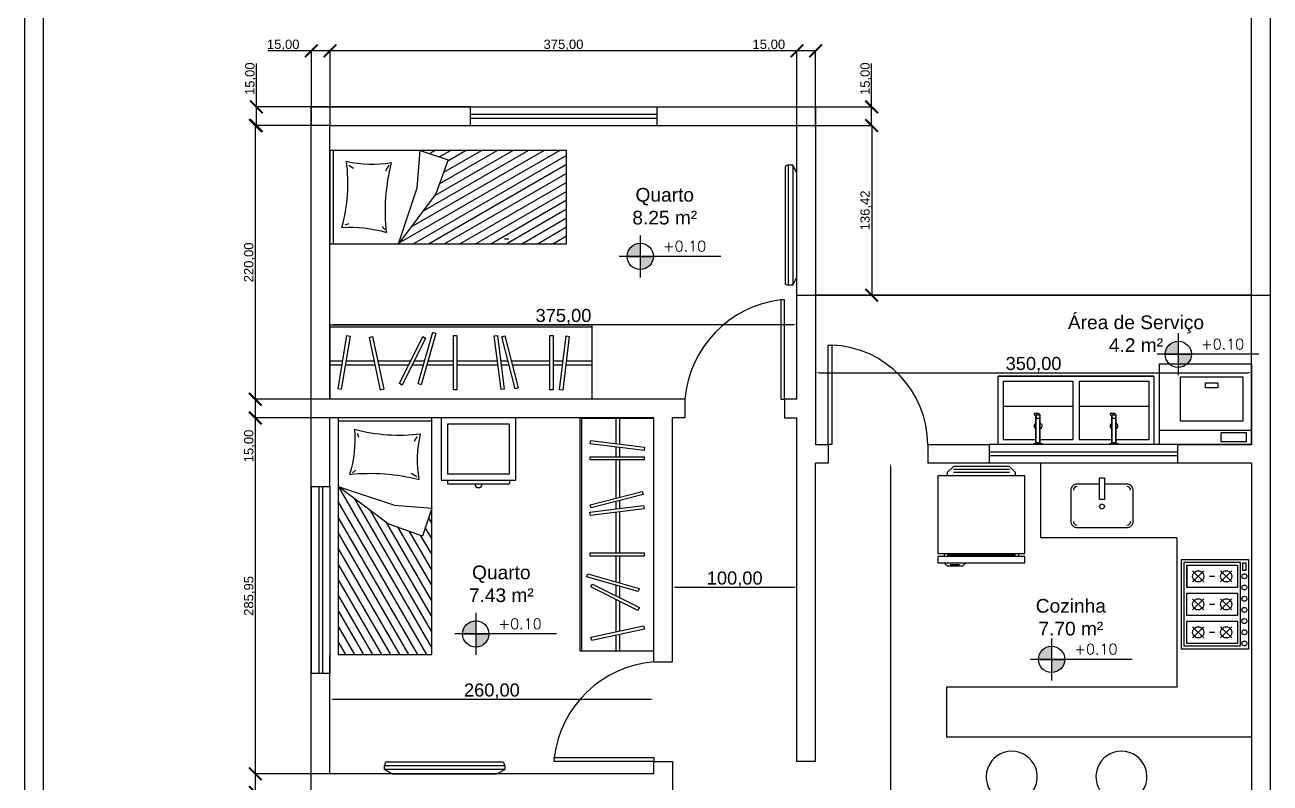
# Model space of a CAD drawing. Header units: metres. Extents: x 5374 to 25187, y 1840 to 7438.
# Drawn here: x 21878 to 22878, y 6300 to 6909 of the extents above; entities that cross this region are included whole.
import ezdxf
from ezdxf.enums import TextEntityAlignment as Align

# ---------------------------------------------------------------- set-up
doc = ezdxf.new("R2010")
doc.units = ezdxf.units.M
for name, color, linetype in [('01', 1, 'Continuous'), ('02', 2, 'Continuous'), ('03', 3, 'Continuous'), ('04', 4, 'Continuous'), ('05', 5, 'Continuous'), ('06', 6, 'Continuous'), ('ARQ-SÍMBOLOS', 2, 'Continuous'), ('ARQ-TEXTO2', 2, 'Continuous'), ('Block2', 2, 'Continuous')]:
    doc.layers.add(name, color=color, linetype=linetype)
doc.styles.add('ROMANS', font='romans.shx')
doc.styles.get("Standard").update_dxf_attribs({"font": 'arial.ttf'})
doc.dimstyles.new('Cotas Externas', dxfattribs={"dimtxt": 7.5, "dimasz": 10.2, "dimexe": 0.125, "dimexo": 0.0625, "dimgap": 0.0625, "dimtad": 1, "dimzin": 1, "dimtxsty": 'Standard', "dimblk": 'ARCHTICK', "dimcen": 0.2, "dimadec": 0, "dimazin": 0, "dimtfac": 1, "dimtmove": 0, "dimatfit": 3, "dimfxl": 1, "dimarcsym": 0})
doc.dimstyles.new('Cotas Internas', dxfattribs={"dimtxt": 10.5, "dimasz": 2.5, "dimexe": 1.25, "dimexo": 0.625, "dimgap": 0.0625, "dimtad": 1, "dimzin": 1, "dimtxsty": 'Standard', "dimcen": 2.5, "dimse1": 1, "dimse2": 1, "dimadec": 0, "dimazin": 0, "dimtfac": 1, "dimtmove": 0, "dimatfit": 3, "dimfxl": 1, "dimarcsym": 0})

# ---------------------------------------------------------------- blocks, each defined once
blk = doc.blocks.new('Geladeira001')
for p, q in [((-27.5, -8), (-22.5, -3)), ((-27.5, -8), (-27.5, -10.5)), ((22.5, -3), (-22.5, -3)), ((22.5, -5.5), (-22.5, -5.5)), ((22.5, -8), (-22.5, -8)), ((27.5, -8), (22.5, -3)), ((27.5, -10.5), (27.5, -8)), ((-30, -73), (-30, -75.5)), ((-27.5, -74.2), (27.5, -74.2)), ((30, -75.5), (30, -73)), ((-30, -80.5), (-27.5, -83)), ((-27.5, -83), (-15, -83)), ((-25, -81.9), (-17.5, -81.9)), ((-15, -83), (-12.5, -80.5)), ((-12.5, -80.5), (-12.5, -80.5))]:
    blk.add_line(p, q)
for points in [[(-35, -73), (35, -73), (35, -10.5), (-35, -10.5)], [(-35, -80.5), (35, -80.5), (35, -75.5), (-35, -75.5)]]:
    blk.add_lwpolyline(points, close=True)
blk = doc.blocks.new('6Bocas003')
for p, q in [((5.5, -37.5), (5.5, 37.5)), ((5.5, 37.5), (55.5, 37.5)), ((55.5, 37.5), (55.5, -37.5)), ((13, 30), (23, 20)), ((13, 20), (23, 30)), ((28, 25), (33, 25)), ((38, 30), (48, 20)), ((38, 20), (48, 30)), ((13, 5), (23, -5)), ((13, -5), (23, 5)), ((28, 0), (33, 0)), ((38, 5), (48, -5)), ((38, -5), (48, 5)), ((13, -20), (23, -30)), ((13, -30), (23, -20)), ((38, -20), (48, -30)), ((38, -30), (48, -20)), ((28, -25), (33, -25)), ((55.5, -37.5), (5.5, -37.5))]:
    blk.add_line(p, q)
for points in [[(3, -40), (3, 40), (63, 40), (63, -40), (3, -40)], [(8, 15), (8, 35), (53, 35), (53, 15)], [(8, 15), (8, 35), (53, 35), (53, 15), (8, 15)], [(8, 35), (8, 15), (8, 15), (8, 35), (8, 35)], [(57.9, 30.1), (57.9, 37.1), (60.4, 37.1), (60.4, 30.1), (57.9, 30.1)], [(18, 30), (19.3, 29.8), (20.5, 29.3), (21.5, 28.5), (22.3, 27.5), (22.8, 26.3), (23, 25), (22.8, 23.7), (22.3, 22.5), (21.5, 21.5), (20.5, 20.7), (19.3, 20.2), (18, 20), (16.7, 20.2), (15.5, 20.7), (14.5, 21.5), (13.7, 22.5), (13.2, 23.7), (13, 25), (13.2, 26.3), (13.7, 27.5), (14.5, 28.5), (15.5, 29.3), (16.7, 29.8), (18, 30)], [(43, 30), (44.3, 29.8), (45.5, 29.3), (46.5, 28.5), (47.3, 27.5), (47.8, 26.3), (48, 25), (47.8, 23.7), (47.3, 22.5), (46.5, 21.5), (45.5, 20.7), (44.3, 20.2), (43, 20), (41.7, 20.2), (40.5, 20.7), (39.5, 21.5), (38.7, 22.5), (38.2, 23.7), (38, 25), (38.2, 26.3), (38.7, 27.5), (39.5, 28.5), (40.5, 29.3), (41.7, 29.8), (43, 30)], [(59.2, 27.2), (59.8, 27.1), (60.3, 26.9), (60.7, 26.6), (61.1, 26.1), (61.3, 25.6), (61.4, 25), (61.3, 24.4), (61.1, 23.9), (60.7, 23.4), (60.3, 23.1), (59.8, 22.9), (59.2, 22.8), (58.6, 22.9), (58.1, 23.1), (57.6, 23.4), (57.3, 23.9), (57.1, 24.4), (57, 25), (57.1, 25.6), (57.3, 26.1), (57.6, 26.6), (58.1, 26.9), (58.6, 27.1), (59.2, 27.2)], [(59.2, 17.2), (59.8, 17.1), (60.3, 16.9), (60.7, 16.6), (61.1, 16.1), (61.3, 15.6), (61.4, 15), (61.3, 14.4), (61.1, 13.9), (60.7, 13.4), (60.3, 13.1), (59.8, 12.9), (59.2, 12.8), (58.6, 12.9), (58.1, 13.1), (57.6, 13.4), (57.3, 13.9), (57.1, 14.4), (57, 15), (57.1, 15.6), (57.3, 16.1), (57.6, 16.6), (58.1, 16.9), (58.6, 17.1), (59.2, 17.2)], [(8, -10), (8, 10)], [(8, -10), (8, 10), (53, 10), (53, -10), (8, -10)], [(18, 5), (19.3, 4.8), (20.5, 4.3), (21.5, 3.5), (22.3, 2.5), (22.8, 1.3), (23, 0), (22.8, -1.3), (22.3, -2.5), (21.5, -3.5), (20.5, -4.3), (19.3, -4.8), (18, -5), (16.7, -4.8), (15.5, -4.3), (14.5, -3.5), (13.7, -2.5), (13.2, -1.3), (13, 0), (13.2, 1.3), (13.7, 2.5), (14.5, 3.5), (15.5, 4.3), (16.7, 4.8), (18, 5)], [(43, 5), (44.3, 4.8), (45.5, 4.3), (46.5, 3.5), (47.3, 2.5), (47.8, 1.3), (48, 0), (47.8, -1.3), (47.3, -2.5), (46.5, -3.5), (45.5, -4.3), (44.3, -4.8), (43, -5), (41.7, -4.8), (40.5, -4.3), (39.5, -3.5), (38.7, -2.5), (38.2, -1.3), (38, 0), (38.2, 1.3), (38.7, 2.5), (39.5, 3.5), (40.5, 4.3), (41.7, 4.8), (43, 5)], [(53, 10), (53, -10)], [(59.2, 7.2), (59.8, 7.1), (60.3, 6.9), (60.7, 6.6), (61.1, 6.1), (61.3, 5.6), (61.4, 5), (61.3, 4.4), (61.1, 3.9), (60.7, 3.4), (60.3, 3.1), (59.8, 2.9), (59.2, 2.8), (58.6, 2.9), (58.1, 3.1), (57.6, 3.4), (57.3, 3.9), (57.1, 4.4), (57, 5), (57.1, 5.6), (57.3, 6.1), (57.6, 6.6), (58.1, 6.9), (58.6, 7.1), (59.2, 7.2)], [(59.2, -2.8), (59.8, -2.9), (60.3, -3.1), (60.7, -3.4), (61.1, -3.9), (61.3, -4.4), (61.4, -5), (61.3, -5.6), (61.1, -6.1), (60.7, -6.6), (60.3, -6.9), (59.8, -7.1), (59.2, -7.2), (58.6, -7.1), (58.1, -6.9), (57.6, -6.6), (57.3, -6.1), (57.1, -5.6), (57, -5), (57.1, -4.4), (57.3, -3.9), (57.6, -3.4), (58.1, -3.1), (58.6, -2.9), (59.2, -2.8)], [(53, -15), (53, -35), (8, -35)], [(8, -35), (8, -15), (53, -15), (53, -35), (8, -35)], [(8, -35), (8, -15)], [(18, -20), (19.3, -20.2), (20.5, -20.7), (21.5, -21.5), (22.3, -22.5), (22.8, -23.7), (23, -25), (22.8, -26.3), (22.3, -27.5), (21.5, -28.5), (20.5, -29.3), (19.3, -29.8), (18, -30), (16.7, -29.8), (15.5, -29.3), (14.5, -28.5), (13.7, -27.5), (13.2, -26.3), (13, -25), (13.2, -23.7), (13.7, -22.5), (14.5, -21.5), (15.5, -20.7), (16.7, -20.2), (18, -20)], [(43, -20), (44.3, -20.2), (45.5, -20.7), (46.5, -21.5), (47.3, -22.5), (47.8, -23.7), (48, -25), (47.8, -26.3), (47.3, -27.5), (46.5, -28.5), (45.5, -29.3), (44.3, -29.8), (43, -30), (41.7, -29.8), (40.5, -29.3), (39.5, -28.5), (38.7, -27.5), (38.2, -26.3), (38, -25), (38.2, -23.7), (38.7, -22.5), (39.5, -21.5), (40.5, -20.7), (41.7, -20.2), (43, -20)], [(59.2, -12.8), (59.8, -12.9), (60.3, -13.1), (60.7, -13.4), (61.1, -13.9), (61.3, -14.4), (61.4, -15), (61.3, -15.6), (61.1, -16.1), (60.7, -16.6), (60.3, -16.9), (59.8, -17.1), (59.2, -17.2), (58.6, -17.1), (58.1, -16.9), (57.6, -16.6), (57.3, -16.1), (57.1, -15.6), (57, -15), (57.1, -14.4), (57.3, -13.9), (57.6, -13.4), (58.1, -13.1), (58.6, -12.9), (59.2, -12.8)], [(59.2, -22.8), (59.8, -22.9), (60.3, -23.1), (60.7, -23.4), (61.1, -23.9), (61.3, -24.4), (61.4, -25), (61.3, -25.6), (61.1, -26.1), (60.7, -26.6), (60.3, -26.9), (59.8, -27.1), (59.2, -27.2), (58.6, -27.1), (58.1, -26.9), (57.6, -26.6), (57.3, -26.1), (57.1, -25.6), (57, -25), (57.1, -24.4), (57.3, -23.9), (57.6, -23.4), (58.1, -23.1), (58.6, -22.9), (59.2, -22.8)], [(59.2, -32.8), (59.8, -32.9), (60.3, -33.1), (60.7, -33.4), (61.1, -33.9), (61.3, -34.4), (61.4, -35), (61.3, -35.6), (61.1, -36.1), (60.7, -36.6), (60.3, -36.9), (59.8, -37.1), (59.2, -37.2), (58.6, -37.1), (58.1, -36.9), (57.6, -36.6), (57.3, -36.1), (57.1, -35.6), (57, -35), (57.1, -34.4), (57.3, -33.9), (57.6, -33.4), (58.1, -33.1), (58.6, -32.9), (59.2, -32.8)]]:
    blk.add_lwpolyline(points)
blk = doc.blocks.new('Pia005')
blk.add_lwpolyline([(2, 8), (20, 8, 0.414214), (25, 13), (25, 38, 0.414214), (20, 43), (-20, 43, 0.414214), (-25, 38), (-25, 13, 0.414214), (-20, 8), (-2, 8)], format="xyb")
blk.add_lwpolyline([(-2, 20.4), (2, 20.4), (2, 3), (-2, 3)], close=True)
blk.add_circle((0, 26.1), 1.98)
for centre, start, end in [((-20, 38), 90, 180), ((20, 38), 0, 90), ((-20, 13), 180, 270), ((20, 13), 270, 360)]:
    blk.add_arc(centre, 3, start, end)
blk = doc.blocks.new('Solt002')
for p, q in [((-37.5, -5.5), (37.5, -5.5)), ((-25.6, -18.1), (-23.3, -22)), ((22.4, -15.1), (21.2, -18.4)), ((-25.6, -50.3), (-20.9, -47.7)), ((26.1, -47.1), (23.6, -44.9)), ((-37.5, -187.5), (37.1, -58.3)), ((37.5, -58), (-7.5, -73)), ((-2.5, -88), (37.5, -58)), ((-37.5, -175), (24.3, -67.9)), ((-7.5, -73), (-37.5, -75.5)), ((-37.5, -75.5), (-30, -98)), ((-37.5, -162.5), (11.6, -77.4)), ((-33.5, -193), (37.5, -70.1)), ((-37.5, -87.5), (-35, -83.1)), ((-37.5, -150), (-1.1, -87)), ((-30, -98), (-2.5, -88)), ((-26.3, -193), (37.5, -82.6)), ((-37.5, -137.5), (-10.6, -91)), ((-37.5, -100), (-32.3, -91)), ((-37.5, -125), (-19.8, -94.3)), ((-37.5, -112.5), (-28.9, -97.6)), ((-19, -193), (37.5, -95.1)), ((-11.8, -193), (37.5, -107.6)), ((-4.6, -193), (37.5, -120.1)), ((2.6, -193), (37.5, -132.6)), ((9.8, -193), (37.5, -145.1)), ((17, -193), (37.5, -157.6)), ((24.3, -193), (37.5, -170.1)), ((31.5, -193), (37.5, -182.6))]:
    blk.add_line(p, q)
blk.add_lwpolyline([(-37.5, -3), (37.5, -3), (37.5, -193), (-37.5, -193)], close=True)
for centre, radius, start, end in [((-11.4, 121.9), 139, 262.8713, 284.9673), ((-114.1, -36.9), 88, 349.8034, 13.737), ((122.8, -19.7), 98.6, 175.7601, 196.9065), ((12.1, -208), 160.5, 84.1554, 104.3055)]:
    blk.add_arc(centre, radius, start, end)
blk = doc.blocks.new('Criado006')
for p, q in [((-30, 53), (-30, 3)), ((30, 53), (-30, 53)), ((-25, 53), (-25, 56)), ((25, 56), (-25, 56)), ((25, 53), (25, 56)), ((30, 3), (30, 53)), ((25, 48), (-25, 48)), ((-25, 48), (-25, 8)), ((25, 8), (25, 48)), ((-30, 3), (30, 3)), ((-25, 8), (25, 8))]:
    blk.add_line(p, q)
blk.add_arc((0, 56), 3, 0, 180)
blk = doc.blocks.new('Armario015')
for p, q in [((125, 59.5), (-119.6, 59.5)), ((-119.6, 0), (-119.6, 59.5)), ((125, 0), (125, 59.5)), ((-108.3, 32), (-119.6, 32)), ((-77.3, 32), (-105.3, 32)), ((-77.3, 32), (-105.3, 32)), ((-46.3, 32), (-74.2, 32)), ((-32.3, 32), (-42.9, 32)), ((-4.1, 32), (-29.2, 32)), ((37.3, 32), (-1.1, 32)), ((47.6, 32), (40.3, 32)), ((85.8, 32), (50.7, 32)), ((97.6, 32), (88.7, 32)), ((125, 32), (100.6, 32)), ((-107.7, 29), (-119.6, 29)), ((-107.7, 29), (-119.6, 29)), ((-78, 29), (-104.7, 29)), ((-78, 29), (-104.7, 29)), ((-44.6, 29), (-75, 29)), ((-31.3, 29), (-41.1, 29)), ((-4.1, 29), (-28.2, 29)), ((36.9, 29), (-1.1, 29)), ((46.7, 29), (39.8, 29)), ((85.8, 29), (49.8, 29)), ((98, 29), (88.7, 29)), ((125, 29), (101, 29)), ((125, 1.5), (-119.6, 1.5)), ((125, 0), (-119.6, 0))]:
    blk.add_line(p, q)
for points in [[(-103.8, 8.2), (-100.9, 8.7), (-109, 51.6), (-111.9, 51.1)], [(-82.8, 9.8), (-80, 9), (-69.4, 51.4), (-72.3, 52.1)], [(-4.1, 8.3), (-1.1, 8.3), (-1.1, 52), (-4.1, 52)], [(33.8, 8.6), (36.8, 8.2), (43.1, 51.3), (40.2, 51.7)], [(40.9, 9.3), (43.7, 8.5), (56.2, 50.3), (53.4, 51.1)], [(85.8, 8.3), (88.7, 8.3), (88.7, 52), (85.8, 52)], [(100.9, 8.6), (103.8, 9), (97.7, 52.2), (94.8, 51.8)], [(-32.9, 9), (-30.3, 10.5), (-52.3, 48.1), (-54.8, 46.7)], [(-23.5, 5.6), (-20.7, 6.5), (-34.5, 47.9), (-37.3, 46.9)]]:
    blk.add_lwpolyline(points, close=True)
blk = doc.blocks.new('Tanque004c')
for p, q in [((4, 32.2), (4, 58.5)), ((51, 58.5), (4, 58.5)), ((31, 2.5), (31, 58.5)), ((51, 2.5), (51, 58.5)), ((0, 34.2), (0.5, 34.2)), ((0, 34.2), (0, 26.8)), ((0.5, 34.2), (0.5, 26.8)), ((1.3, 32.2), (23.7, 32.2)), ((1.5, 32), (21, 32)), ((1.5, 32), (1.5, 29)), ((21, 31.8), (21, 29.2)), ((21.2, 32), (23.8, 32.2)), ((23.9, 29), (23.9, 32)), ((25, 31.2), (23.9, 31.7)), ((0, 26.8), (0.5, 26.8)), ((1.3, 28.8), (23.7, 28.8)), ((1.5, 29), (21, 29)), ((4, 2.5), (4, 28.8)), ((23.8, 28.8), (21.2, 29)), ((24, 27.4), (23.5, 28.8)), ((25.1, 29.7), (23.9, 29.3)), ((25, 27.4), (24, 27.4)), ((24.9, 29.7), (25, 27.4)), ((51, 2.5), (4, 2.5)), ((4, -28.8), (4, -2.5)), ((51, -2.5), (4, -2.5)), ((31, -58.5), (31, -2.5)), ((51, -58.5), (51, -2.5)), ((0, -26.8), (0.5, -26.8)), ((0, -26.8), (0, -34.2)), ((0, -30), (0, -33.6)), ((0.5, -26.8), (0.5, -34.2)), ((1.3, -28.8), (23.7, -28.8)), ((1.5, -29), (1.5, -32)), ((1.5, -29), (21, -29)), ((21, -29.2), (21, -31.8)), ((21.2, -29), (23.8, -28.8)), ((23.9, -32), (23.9, -29)), ((25, -29.8), (23.9, -29.3)), ((0, -34.2), (0.5, -34.2)), ((1.3, -32.2), (23.7, -32.2)), ((1.5, -32), (21, -32)), ((4, -58.5), (4, -32.2)), ((23.8, -32.2), (21.2, -32)), ((24, -33.6), (23.5, -32.2)), ((25.1, -31.3), (23.9, -31.7)), ((25, -33.6), (24, -33.6)), ((24.9, -31.3), (25, -33.6)), ((51, -58.5), (4, -58.5))]:
    blk.add_line(p, q)
blk.add_lwpolyline([(55, 62.5), (55, -62.5), (55, 62.5), (0, 62.5), (0, -62.5), (55, -62.5)])
for points in [[(25.1, 29.7, 0.236739), (25.1, 29.8, 0.08552), (25.2, 30, 0.043127), (25.3, 30.2, 0.031837), (25.3, 30.5, 0.031837), (25.3, 30.8, 0.043127), (25.2, 31, 0.08552), (25.1, 31.2, 0.236739), (25.1, 31.2, 0.159785), (25, 31.2, 0.08552)], [(25, 29.8, 0.077146), (25.1, 29.7, 0.236739)], [(25.1, -31.3, 0.236739), (25.1, -31.2, 0.08552), (25.2, -31, 0.043127), (25.3, -30.8, 0.031837), (25.3, -30.5, 0.031837), (25.3, -30.2, 0.043127), (25.2, -30, 0.08552), (25.1, -29.8, 0.236739), (25.1, -29.8, 0.159785), (25, -29.8, 0.08552)], [(25, -31.2, 0.077146), (25.1, -31.3, 0.236739)]]:
    blk.add_lwpolyline(points, format="xyb")
for centre, radius, start, end in [((4.4, 34.6), 3.95, 185.7962, 222.1288), ((15, 30.5), 3, 35.2164, 144.7836), ((21.2, 31.8), 0.2, 94.4781, 180), ((23.7, 32), 0.2, 0, 90), ((4.4, 26.4), 3.95, 137.8774, 174.1976), ((15, 30.5), 3, 215.2164, 324.7836), ((21.2, 29.2), 0.2, 180, 265.5219), ((23.7, 29), 0.2, 270, 360), ((4.4, -26.4), 3.95, 185.7962, 222.1288), ((15, -30.5), 3, 35.2164, 144.7836), ((21.2, -29.2), 0.2, 94.4781, 180), ((23.7, -29), 0.2, 0, 90), ((4.4, -34.6), 3.95, 137.8774, 174.1976), ((15, -30.5), 3, 215.2164, 324.7836), ((21.2, -31.8), 0.2, 180, 265.5219), ((23.7, -32), 0.2, 270, 360)]:
    blk.add_arc(centre, radius, start, end)
blk = doc.blocks.new('MaqSec002')
blk.add_line((-36.9, 14.3), (36.9, 14.3))
for points in [[(-36.9, 3), (36.9, 3), (36.9, 67.8), (-36.9, 67.8)], [(20, 57.6), (-30, 57.6), (-30, 21.8), (20, 21.8)], [(0, 52.7), (-10, 52.7), (-10, 48.7), (0, 48.7)], [(-12.5, 12.6), (-32.5, 12.6), (-32.5, 5.1), (-12.5, 5.1)]]:
    blk.add_lwpolyline(points, close=True)
blk = doc.blocks.new('f')
for p, q in [((22308.3, 6651.5), (22308.3, 6464.3)), ((22308.3, 6651.5), (22367.8, 6651.5)), ((22309.8, 6651.5), (22309.8, 6464.3)), ((22337.3, 6651.5), (22337.3, 6630.9)), ((22340.3, 6651.5), (22340.3, 6630.5)), ((22316.8, 6630.8), (22317.3, 6633.3)), ((22360, 6625.5), (22316.8, 6630.8)), ((22317.3, 6633.3), (22360.4, 6628)), ((22316.6, 6617.8), (22316.6, 6620.3)), ((22316.6, 6620.3), (22360.2, 6620.3)), ((22337.3, 6628.3), (22337.3, 6620.3)), ((22340.3, 6628), (22340.3, 6620.3)), ((22360.4, 6628), (22360, 6625.5)), ((22360.2, 6620.3), (22360.2, 6617.8)), ((22360.2, 6617.8), (22316.6, 6617.8)), ((22337.3, 6617.8), (22337.3, 6586.9)), ((22340.3, 6617.8), (22340.3, 6587.7)), ((22316.8, 6581.6), (22358.5, 6592.4)), ((22358.5, 6592.4), (22359.4, 6589.9)), ((22316.4, 6575.7), (22359.6, 6581.1)), ((22317.6, 6579.2), (22316.8, 6581.6)), ((22359.4, 6589.9), (22317.6, 6579.2)), ((22337.3, 6584.2), (22337.3, 6578.3)), ((22340.3, 6585), (22340.3, 6578.7)), ((22359.6, 6581.1), (22360, 6578.6)), ((22316.9, 6573.1), (22316.4, 6575.7)), ((22360, 6578.6), (22316.9, 6573.1)), ((22337.3, 6575.7), (22337.3, 6543.1)), ((22340.3, 6576.1), (22340.3, 6543.1)), ((22316.6, 6540.5), (22316.6, 6543.1)), ((22316.6, 6543.1), (22360.2, 6543.1)), ((22360.2, 6540.5), (22316.6, 6540.5)), ((22337.3, 6540.5), (22337.3, 6519.8)), ((22340.3, 6540.5), (22340.3, 6518.9)), ((22360.2, 6543.1), (22360.2, 6540.5)), ((22313.8, 6523.8), (22314.8, 6526.2)), ((22355.2, 6512), (22313.8, 6523.8)), ((22314.8, 6526.2), (22356.2, 6514.4)), ((22317.2, 6515.8), (22318.7, 6518)), ((22354.9, 6496.9), (22317.2, 6515.8)), ((22318.7, 6518), (22356.4, 6499.1)), ((22337.3, 6517.1), (22337.3, 6508.7)), ((22340.3, 6516.2), (22340.3, 6507.2)), ((22356.2, 6514.4), (22355.2, 6512)), ((22337.3, 6505.7), (22337.3, 6479.5)), ((22340.3, 6504.2), (22340.3, 6480.2)), ((22356.4, 6499.1), (22354.9, 6496.9)), ((22317.3, 6475.3), (22359.6, 6484.4)), ((22360.4, 6481.9), (22318, 6472.8)), ((22359.6, 6484.4), (22360.4, 6481.9)), ((22318, 6472.8), (22317.3, 6475.3)), ((22337.3, 6476.9), (22337.3, 6464.3)), ((22337.3, 6476.9), (22337.3, 6464.3)), ((22340.3, 6477.6), (22340.3, 6464.3)), ((22340.3, 6477.6), (22340.3, 6464.3)), ((22308.3, 6464.3), (22367.8, 6464.3))]:
    blk.add_line(p, q)
blk = doc.blocks.new('Cadeira059')
at = {"layer": 'Block2'}
for p, q in [((-13.2, 15.7), (-19.3, 23.1)), ((-16.6, 24.5), (-16.8, 24.5)), ((16.6, 24.5), (-16.8, 24.5)), ((-10.7, 17.5), (-16.6, 24.5)), ((10.7, 17.5), (16.6, 24.5)), ((13.2, 15.7), (19.3, 23.1)), ((16.6, 24.5), (16.8, 24.5)), ((-13.2, 15.7), (-10.7, 17.5)), ((10.7, 17.5), (13.2, 15.7))]:
    blk.add_line(p, q, dxfattribs=at)
blk.add_lwpolyline([(16.8, 25.5), (-0.5, 25.5), (-16.8, 25.5)], dxfattribs=at)
for centre, radius, start, end in [((-18.8, 25), 2, 14.4775, 253.7995), ((-18.8, 25), 2, 253.7995, 14.4775), ((0, 0), 20.5, 58.4946, 121.5054), ((18.8, 25), 2, 286.2005, 165.5225), ((18.8, 25), 2, 165.5225, 286.2005), ((0, 0), 20.5, 129.9204, 50.0796)]:
    blk.add_arc(centre, radius, start, end, dxfattribs=at)
blk = doc.blocks.new('_ArchTick')
at = {"color": 0, "linetype": 'ByBlock', "const_width": 0.15}
blk.add_lwpolyline([(-0.5, -0.5), (0.5, 0.5)], dxfattribs=at)
blk = doc.blocks.new('*D86')
at = {"layer": '04', "color": 0, "lineweight": -2, "transparency": 16777216}
for p, q in [((22497.8, 6888.2), (22462.9, 6888.2)), ((22497.8, 6828.3), (22497.8, 6888.3)), ((22512.8, 6888.2), (22497.8, 6888.2)), ((22512.8, 6828.3), (22512.8, 6888.3))]:
    blk.add_line(p, q, dxfattribs=at)
at = {"layer": 'Defpoints', "color": 0, "transparency": 16777216}
for p in [(22497.8, 6888.2), (22497.8, 6828.2), (22512.8, 6828.2)]:
    blk.add_point(p, dxfattribs=at)
at = {"layer": '04', "color": 0, "lineweight": -2, "transparency": 16777216, "xscale": 10.2, "yscale": 10.2, "zscale": 10.2, "rotation": 180}
blk.add_blockref('_ArchTick', (22497.8, 6888.2), dxfattribs=at)
at = {"layer": '04', "color": 0, "lineweight": -2, "transparency": 16777216, "xscale": 10.2, "yscale": 10.2, "zscale": 10.2}
blk.add_blockref('_ArchTick', (22512.8, 6888.2), dxfattribs=at)
at = {"layer": '04', "color": 0, "transparency": 16777216, "insert": (22475.2, 6892.8), "char_height": 7.5, "attachment_point": 5}
blk.add_mtext('15,00', dxfattribs=at)
blk = doc.blocks.new('*D87')
at = {"layer": '04', "color": 0, "lineweight": -2, "transparency": 16777216}
for p, q in [((22122.8, 6828.3), (22122.8, 6888.3)), ((22497.8, 6888.2), (22122.8, 6888.2)), ((22497.8, 6828.3), (22497.8, 6888.3))]:
    blk.add_line(p, q, dxfattribs=at)
at = {"layer": 'Defpoints', "color": 0, "transparency": 16777216}
for p in [(22122.8, 6888.2), (22122.8, 6828.2), (22497.8, 6828.2)]:
    blk.add_point(p, dxfattribs=at)
at = {"layer": '04', "color": 0, "lineweight": -2, "transparency": 16777216, "xscale": 10.2, "yscale": 10.2, "zscale": 10.2, "rotation": 180}
blk.add_blockref('_ArchTick', (22122.8, 6888.2), dxfattribs=at)
at = {"layer": '04', "color": 0, "lineweight": -2, "transparency": 16777216, "xscale": 10.2, "yscale": 10.2, "zscale": 10.2}
blk.add_blockref('_ArchTick', (22497.8, 6888.2), dxfattribs=at)
at = {"layer": '04', "color": 0, "transparency": 16777216, "insert": (22310.3, 6892.8), "char_height": 7.5, "attachment_point": 5}
blk.add_mtext('375,00', dxfattribs=at)
blk = doc.blocks.new('*D88')
at = {"layer": '04', "color": 0, "lineweight": -2, "transparency": 16777216}
for p, q in [((22107.8, 6888.2), (22072.9, 6888.2)), ((22107.8, 6828.3), (22107.8, 6888.3)), ((22122.8, 6888.2), (22107.8, 6888.2)), ((22122.8, 6828.3), (22122.8, 6888.3))]:
    blk.add_line(p, q, dxfattribs=at)
at = {"layer": 'Defpoints', "color": 0, "transparency": 16777216}
for p in [(22107.8, 6888.2), (22107.8, 6828.2), (22122.8, 6828.2)]:
    blk.add_point(p, dxfattribs=at)
at = {"layer": '04', "color": 0, "lineweight": -2, "transparency": 16777216, "xscale": 10.2, "yscale": 10.2, "zscale": 10.2, "rotation": 180}
blk.add_blockref('_ArchTick', (22107.8, 6888.2), dxfattribs=at)
at = {"layer": '04', "color": 0, "lineweight": -2, "transparency": 16777216, "xscale": 10.2, "yscale": 10.2, "zscale": 10.2}
blk.add_blockref('_ArchTick', (22122.8, 6888.2), dxfattribs=at)
at = {"layer": '04', "color": 0, "transparency": 16777216, "insert": (22085.2, 6892.8), "char_height": 7.5, "attachment_point": 5}
blk.add_mtext('15,00', dxfattribs=at)
blk = doc.blocks.new('*D89')
at = {"layer": '04', "color": 0, "lineweight": -2, "transparency": 16777216}
for p, q in [((22557.7, 6843.2), (22557.7, 6878.1)), ((22497.8, 6843.2), (22557.9, 6843.2)), ((22557.7, 6828.2), (22557.7, 6843.2)), ((22497.8, 6828.2), (22557.9, 6828.2))]:
    blk.add_line(p, q, dxfattribs=at)
at = {"layer": 'Defpoints', "color": 0, "transparency": 16777216}
for p in [(22497.8, 6843.2), (22557.7, 6843.2), (22497.8, 6828.2)]:
    blk.add_point(p, dxfattribs=at)
at = {"layer": '04', "color": 0, "lineweight": -2, "transparency": 16777216, "xscale": 10.2, "yscale": 10.2, "zscale": 10.2}
for p, rotation in [((22557.7, 6843.2), 90), ((22557.7, 6828.2), 270)]:
    blk.add_blockref('_ArchTick', p, dxfattribs=dict(at, rotation=rotation))
at = {"layer": '04', "color": 0, "transparency": 16777216, "insert": (22553.2, 6865.8), "char_height": 7.5, "attachment_point": 5, "rotation": 90}
blk.add_mtext('15,00', dxfattribs=at)
blk = doc.blocks.new('*D90')
at = {"layer": '04', "color": 0, "lineweight": -2, "transparency": 16777216}
for p, q in [((22497.8, 6828.2), (22557.9, 6828.2)), ((22557.8, 6828.2), (22557.8, 6691.8)), ((22497.8, 6691.8), (22557.9, 6691.8))]:
    blk.add_line(p, q, dxfattribs=at)
at = {"layer": 'Defpoints', "color": 0, "transparency": 16777216}
for p in [(22497.8, 6828.2), (22497.8, 6691.8), (22557.8, 6691.8)]:
    blk.add_point(p, dxfattribs=at)
at = {"layer": '04', "color": 0, "lineweight": -2, "transparency": 16777216, "xscale": 10.2, "yscale": 10.2, "zscale": 10.2}
for p, rotation in [((22557.8, 6828.2), 90), ((22557.8, 6691.8), 270)]:
    blk.add_blockref('_ArchTick', p, dxfattribs=dict(at, rotation=rotation))
at = {"layer": '04', "color": 0, "transparency": 16777216, "insert": (22553.2, 6760), "char_height": 7.5, "attachment_point": 5, "rotation": 90}
blk.add_mtext('136,42', dxfattribs=at)
blk = doc.blocks.new('*D91')
at = {"layer": '04', "color": 0, "lineweight": -2, "transparency": 16777216}
for p, q in [((22122.7, 6828.2), (22062.6, 6828.2)), ((22062.8, 6828.2), (22062.8, 6608.2)), ((22122.7, 6608.2), (22062.6, 6608.2))]:
    blk.add_line(p, q, dxfattribs=at)
at = {"layer": 'Defpoints', "color": 0, "transparency": 16777216}
for p in [(22122.8, 6828.2), (22062.8, 6608.2), (22122.8, 6608.2)]:
    blk.add_point(p, dxfattribs=at)
at = {"layer": '04', "color": 0, "lineweight": -2, "transparency": 16777216, "xscale": 10.2, "yscale": 10.2, "zscale": 10.2}
for p, rotation in [((22062.8, 6828.2), 90), ((22062.8, 6608.2), 270)]:
    blk.add_blockref('_ArchTick', p, dxfattribs=dict(at, rotation=rotation))
at = {"layer": '04', "color": 0, "transparency": 16777216, "insert": (22058.2, 6718.2), "char_height": 7.5, "attachment_point": 5, "rotation": 90}
blk.add_mtext('220,00', dxfattribs=at)
blk = doc.blocks.new('*D92')
at = {"layer": '04', "color": 0, "lineweight": -2, "transparency": 16777216}
for p, q in [((22063.7, 6843.2), (22063.7, 6878.1)), ((22122.7, 6843.2), (22063.5, 6843.2)), ((22063.7, 6828.2), (22063.7, 6843.2)), ((22122.7, 6828.2), (22063.5, 6828.2))]:
    blk.add_line(p, q, dxfattribs=at)
at = {"layer": 'Defpoints', "color": 0, "transparency": 16777216}
for p in [(22063.7, 6843.2), (22122.8, 6843.2), (22122.8, 6828.2)]:
    blk.add_point(p, dxfattribs=at)
at = {"layer": '04', "color": 0, "lineweight": -2, "transparency": 16777216, "xscale": 10.2, "yscale": 10.2, "zscale": 10.2}
for p, rotation in [((22063.7, 6843.2), 90), ((22063.7, 6828.2), 270)]:
    blk.add_blockref('_ArchTick', p, dxfattribs=dict(at, rotation=rotation))
at = {"layer": '04', "color": 0, "transparency": 16777216, "insert": (22059.1, 6865.8), "char_height": 7.5, "attachment_point": 5, "rotation": 90}
blk.add_mtext('15,00', dxfattribs=at)
blk = doc.blocks.new('*D93')
at = {"layer": '04', "color": 0, "lineweight": -2, "transparency": 16777216}
for p, q in [((22122.7, 6608.2), (22062.6, 6608.2)), ((22062.8, 6608.2), (22062.8, 6593.2)), ((22122.7, 6593.2), (22062.6, 6593.2)), ((22062.8, 6593.2), (22062.8, 6558.3))]:
    blk.add_line(p, q, dxfattribs=at)
at = {"layer": 'Defpoints', "color": 0, "transparency": 16777216}
for p in [(22122.8, 6608.2), (22062.8, 6593.2), (22122.8, 6593.2)]:
    blk.add_point(p, dxfattribs=at)
at = {"layer": '04', "color": 0, "lineweight": -2, "transparency": 16777216, "xscale": 10.2, "yscale": 10.2, "zscale": 10.2}
for p, rotation in [((22062.8, 6608.2), 90), ((22062.8, 6593.2), 270)]:
    blk.add_blockref('_ArchTick', p, dxfattribs=dict(at, rotation=rotation))
at = {"layer": '04', "color": 0, "transparency": 16777216, "insert": (22058.2, 6570.7), "char_height": 7.5, "attachment_point": 5, "rotation": 90}
blk.add_mtext('15,00', dxfattribs=at)
blk = doc.blocks.new('*D94')
at = {"layer": '04', "color": 0, "lineweight": -2, "transparency": 16777216}
for p, q in [((22122.7, 6593.2), (22062.6, 6593.2)), ((22062.8, 6593.2), (22062.8, 6307.3)), ((22122.7, 6307.3), (22062.6, 6307.3))]:
    blk.add_line(p, q, dxfattribs=at)
at = {"layer": 'Defpoints', "color": 0, "transparency": 16777216}
for p in [(22122.8, 6593.2), (22062.8, 6307.3), (22122.8, 6307.3)]:
    blk.add_point(p, dxfattribs=at)
at = {"layer": '04', "color": 0, "lineweight": -2, "transparency": 16777216, "xscale": 10.2, "yscale": 10.2, "zscale": 10.2}
for p, rotation in [((22062.8, 6593.2), 90), ((22062.8, 6307.3), 270)]:
    blk.add_blockref('_ArchTick', p, dxfattribs=dict(at, rotation=rotation))
at = {"layer": '04', "color": 0, "transparency": 16777216, "insert": (22058.2, 6450.2), "char_height": 7.5, "attachment_point": 5, "rotation": 90}
blk.add_mtext('285,95', dxfattribs=at)
blk = doc.blocks.new('*D95')
at = {"layer": '04', "color": 0, "lineweight": -2, "transparency": 16777216}
for p, q in [((22122.7, 6307.3), (22062.6, 6307.3)), ((22062.8, 6307.3), (22062.8, 6292.3)), ((22122.7, 6292.3), (22062.6, 6292.3)), ((22062.8, 6292.3), (22062.8, 6257.4))]:
    blk.add_line(p, q, dxfattribs=at)
at = {"layer": 'Defpoints', "color": 0, "transparency": 16777216}
for p in [(22122.8, 6307.3), (22062.8, 6292.3), (22122.8, 6292.3)]:
    blk.add_point(p, dxfattribs=at)
at = {"layer": '04', "color": 0, "lineweight": -2, "transparency": 16777216, "xscale": 10.2, "yscale": 10.2, "zscale": 10.2}
for p, rotation in [((22062.8, 6307.3), 90), ((22062.8, 6292.3), 270)]:
    blk.add_blockref('_ArchTick', p, dxfattribs=dict(at, rotation=rotation))
at = {"layer": '04', "color": 0, "transparency": 16777216, "insert": (22058.2, 6269.7), "char_height": 7.5, "attachment_point": 5, "rotation": 90}
blk.add_mtext('15,00', dxfattribs=at)
blk = doc.blocks.new('*D115')
at = {"layer": '04', "color": 0, "lineweight": -2, "transparency": 16777216}
blk.add_line((22515.3, 6629.6), (22860.3, 6629.6), dxfattribs=at)
at = {"layer": '04', "color": 0, "transparency": 16777216}
for points in [[(22515.3, 6630), (22515.3, 6629.2), (22512.8, 6629.6)], [(22860.3, 6630), (22860.3, 6629.2), (22862.8, 6629.6)]]:
    blk.add_solid(points, dxfattribs=at)
at = {"layer": 'Defpoints', "color": 0, "transparency": 16777216}
for p in [(22862.8, 6629.6), (22512.8, 6571.8), (22862.8, 6571.8)]:
    blk.add_point(p, dxfattribs=at)
at = {"layer": '04', "color": 0, "transparency": 16777216, "insert": (22687.8, 6636), "char_height": 10.5, "attachment_point": 5}
blk.add_mtext('350,00', dxfattribs=at)
blk = doc.blocks.new('*D126')
at = {"layer": '04', "color": 0, "lineweight": -2, "transparency": 16777216}
blk.add_line((22400.3, 6457.3), (22495.3, 6457.3), dxfattribs=at)
at = {"layer": '04', "color": 0, "transparency": 16777216}
for points in [[(22400.3, 6457.7), (22400.3, 6456.8), (22397.8, 6457.3)], [(22495.3, 6457.7), (22495.3, 6456.8), (22497.8, 6457.3)]]:
    blk.add_solid(points, dxfattribs=at)
at = {"layer": 'Defpoints', "color": 0, "transparency": 16777216}
for p in [(22497.8, 6457.3), (22397.8, 6397.3), (22497.8, 6397.3)]:
    blk.add_point(p, dxfattribs=at)
at = {"layer": '04', "color": 0, "transparency": 16777216, "insert": (22447.8, 6463.6), "char_height": 10.5, "attachment_point": 5}
blk.add_mtext('100,00', dxfattribs=at)
blk = doc.blocks.new('*D127')
at = {"layer": '04', "color": 0, "lineweight": -2, "transparency": 16777216}
blk.add_line((22125.3, 6367.3), (22380.3, 6367.3), dxfattribs=at)
at = {"layer": '04', "color": 0, "transparency": 16777216}
for points in [[(22125.3, 6367.7), (22125.3, 6366.8), (22122.8, 6367.3)], [(22380.3, 6367.7), (22380.3, 6366.8), (22382.8, 6367.3)]]:
    blk.add_solid(points, dxfattribs=at)
at = {"layer": 'Defpoints', "color": 0, "transparency": 16777216}
for p in [(22382.8, 6367.3), (22122.8, 6307.3), (22382.8, 6307.3)]:
    blk.add_point(p, dxfattribs=at)
at = {"layer": '04', "color": 0, "transparency": 16777216, "insert": (22252.8, 6373.6), "char_height": 10.5, "attachment_point": 5}
blk.add_mtext('260,00', dxfattribs=at)
blk = doc.blocks.new('*D128')
at = {"layer": '04', "color": 0, "lineweight": -2, "transparency": 16777216}
blk.add_line((22125.3, 6668.2), (22495.3, 6668.2), dxfattribs=at)
at = {"layer": '04', "color": 0, "transparency": 16777216}
for points in [[(22125.3, 6668.6), (22125.3, 6667.8), (22122.8, 6668.2)], [(22495.3, 6668.6), (22495.3, 6667.8), (22497.8, 6668.2)]]:
    blk.add_solid(points, dxfattribs=at)
at = {"layer": 'Defpoints', "color": 0, "transparency": 16777216}
for p in [(22497.8, 6668.2), (22122.8, 6608.2), (22497.8, 6608.2)]:
    blk.add_point(p, dxfattribs=at)
at = {"layer": '04', "color": 0, "transparency": 16777216, "insert": (22310.3, 6674.6), "char_height": 10.5, "attachment_point": 5}
blk.add_mtext('375,00', dxfattribs=at)
blk = doc.blocks.new('*D129')
at = {"layer": '04', "color": 0, "lineweight": -2, "transparency": 16777216}
blk.add_line((22572.8, 6554.3), (22572.8, 5826.8), dxfattribs=at)
at = {"layer": '04', "color": 0, "transparency": 16777216}
for points in [[(22572.4, 6554.3), (22573.2, 6554.3), (22572.8, 6556.8)], [(22572.4, 5826.8), (22573.2, 5826.8), (22572.8, 5824.3)]]:
    blk.add_solid(points, dxfattribs=at)
at = {"layer": 'Defpoints', "color": 0, "transparency": 16777216}
for p in [(22512.8, 6556.8), (22512.8, 5824.3), (22572.8, 5824.3)]:
    blk.add_point(p, dxfattribs=at)
at = {"layer": '04', "color": 0, "transparency": 16777216, "insert": (22566.4, 6190.5), "char_height": 10.5, "attachment_point": 5, "rotation": 90}
blk.add_mtext('732,48', dxfattribs=at)
blk = doc.blocks.new('Nível_Planta')
at = {"layer": 'ARQ-SÍMBOLOS', "ltscale": 0.1}
h = blk.add_hatch(color=1, dxfattribs=at)
h.dxf.hatch_style = 1
h.paths.add_polyline_path([(-0.25, 0), (0, 0), (0, 0.25, 0.414214)])
h.paths.add_polyline_path([(0.25, 0), (0, 0), (0, -0.25, 0.414214)])
at = {"layer": 'ARQ-SÍMBOLOS', "color": 1}
for p, q in [((0, 0.4), (0, -0.4)), ((1.535, 0), (-0.4, 0))]:
    blk.add_line(p, q, dxfattribs=at)
at = {"layer": 'ARQ-SÍMBOLOS', "color": 1, "ltscale": 0.1}
blk.add_line((-0.25, 0), (0.25, 0), dxfattribs=at)
at = {"layer": 'ARQ-SÍMBOLOS', "color": 1}
blk.add_circle((0, 0), 0.25, dxfattribs=at)
at = {"layer": 'ARQ-TEXTO2', "style": 'ROMANS'}
blk.add_attdef('NIVEL-ACABADO', text='', height=0.2, dxfattribs=at).set_placement((0.432, 0.034), align=Align.BOTTOM_LEFT)

msp = doc.modelspace()

# ---------------------------------------------------------------- linework, layer by layer
at = {"color": 8, "linetype": 'Continuous'}
for p, q in [((22488.353, 6795.166), (22488.353, 6700.665)), ((22490.998, 6699.939), (22490.998, 6796.481)), ((22494.383, 6796.481), (22490.998, 6796.481)), ((22263.053, 6737.136), (22266.438, 6737.136)), ((22488.353, 6700.665), (22490.998, 6699.939)), ((22494.383, 6699.939), (22490.998, 6699.939)), ((22167.376, 6316.677), (22166.65, 6314.032)), ((22166.65, 6310.646), (22166.65, 6314.032)), ((22166.65, 6314.032), (22263.193, 6314.032)), ((22261.878, 6316.677), (22167.376, 6316.677)), ((22263.193, 6314.032), (22263.193, 6310.646))]:
    msp.add_line(p, q, dxfattribs=at)
msp.add_line((22862.769, 6691.786), (22512.769, 6691.786))
for points in [[(22497.769, 6790.167), (22494.383, 6796.481), (22494.383, 6699.939), (22497.769, 6706.253)], [(22256.879, 6307.261), (22263.193, 6310.646), (22166.65, 6310.646), (22172.965, 6307.261)]]:
    msp.add_lwpolyline(points, close=True, dxfattribs=at)
for centre, start, end in [((22492.49, 6790.162), 103.290848, 129.585577), ((22256.873, 6312.539), 13.290848, 39.585577)]:
    msp.add_arc(centre, 6.493, start, end, dxfattribs=at)
at = {"layer": '01'}
for p, q in [((22693.543, 6496.786), (22693.543, 6556.786)), ((22802.769, 6496.786), (22693.543, 6496.786)), ((22802.769, 6496.786), (22802.769, 6376.786)), ((22802.769, 6376.786), (22617.769, 6376.786)), ((22617.769, 6376.786), (22617.769, 6336.786)), ((22862.769, 6336.786), (22617.769, 6336.786))]:
    msp.add_line(p, q, dxfattribs=at)
for centre, radius, start, end in [((22495.619, 6600.71), 88.17, 97.069014, 175.120367), ((22522.666, 6571.744), 80.103, 0.030396, 87.780223), ((22522.666, 6571.744), 80.103, 0.030396, 87.780223), ((22390.269, 6309.41), 88.17, 94.879633, 172.930986)]:
    msp.add_arc(centre, radius, start, end, dxfattribs=at)
at = {"layer": '02'}
for p, q in [((22235.269, 6843.21), (22385.269, 6843.21)), ((22235.269, 6828.21), (22385.269, 6828.21)), ((22602.769, 6571.786), (22602.769, 6556.786)), ((22803.346, 6571.786), (22652.191, 6571.786)), ((22803.346, 6556.786), (22652.191, 6556.786)), ((22107.769, 6538.21), (22107.769, 6388.21)), ((22122.769, 6538.21), (22122.769, 6388.21))]:
    msp.add_line(p, q, dxfattribs=at)
for points in [[(22487.769, 6608.21), (22487.769, 6688.21), (22484.769, 6688.21), (22484.769, 6608.21), (22487.769, 6608.21)], [(22382.769, 6317.261), (22302.769, 6317.261), (22302.769, 6320.261), (22382.769, 6320.261), (22382.769, 6317.261)]]:
    msp.add_lwpolyline(points, dxfattribs=at)
msp.add_lwpolyline([(22522.769, 6571.786), (22522.769, 6651.786), (22525.769, 6651.786), (22525.769, 6571.786)], close=True, dxfattribs=at)
at = {"layer": '03'}
for p, q in [((22235.269, 6837.21), (22385.269, 6837.21)), ((22235.269, 6834.21), (22385.269, 6834.21)), ((22803.346, 6565.786), (22652.191, 6565.786)), ((22803.346, 6562.786), (22652.191, 6562.786)), ((22113.769, 6538.21), (22113.769, 6388.21)), ((22116.769, 6538.21), (22116.769, 6388.21))]:
    msp.add_line(p, q, dxfattribs=at)
at = {"layer": '05'}
msp.add_lwpolyline([(22107.769, 6843.21), (22512.769, 6843.21), (22512.769, 6691.786), (22877.769, 6691.786), (22877.769, 5423.456), (22107.769, 5423.456), (22107.769, 6843.21)], dxfattribs=at)
at = {"layer": '06'}
for p, q in [((21877.769, 5055.171), (21877.769, 7437.901)), ((22877.769, 7437.901), (22877.769, 5055.171)), ((21892.769, 5070.171), (21892.769, 7422.901)), ((22862.769, 6571.786), (22862.769, 7164.548)), ((22107.769, 6538.21), (22107.769, 6843.21)), ((22235.269, 6843.21), (22107.769, 6843.21)), ((22235.269, 6843.21), (22235.269, 6828.21)), ((22385.269, 6843.21), (22385.269, 6828.21)), ((22122.769, 6828.21), (22235.269, 6828.21)), ((22122.769, 6608.21), (22122.769, 6828.21)), ((22385.269, 6828.21), (22497.769, 6828.21)), ((22497.769, 6608.21), (22497.769, 6828.21)), ((22407.769, 6608.21), (22122.769, 6608.21)), ((22407.769, 6608.21), (22407.769, 6593.21)), ((22497.769, 6608.21), (22487.769, 6608.21)), ((22487.769, 6608.21), (22487.769, 6593.21)), ((22122.769, 6538.21), (22122.769, 6593.21)), ((22382.769, 6593.21), (22122.769, 6593.21)), ((22382.769, 6397.261), (22382.769, 6593.21)), ((22397.769, 6397.261), (22397.769, 6593.21)), ((22407.769, 6593.21), (22397.769, 6593.21)), ((22487.769, 6593.21), (22497.769, 6593.21)), ((22497.769, 6317.261), (22497.769, 6593.21)), ((22522.769, 6571.786), (22522.769, 6556.786)), ((22602.769, 6571.786), (22602.769, 6556.786)), ((22602.769, 6571.786), (22653.346, 6571.786)), ((22652.191, 6571.786), (22652.191, 6556.786)), ((22803.346, 6571.786), (22803.346, 6556.786)), ((22803.346, 6571.786), (22862.769, 6571.786)), ((22522.769, 6556.786), (22512.769, 6556.786)), ((22512.769, 6317.261), (22512.769, 6556.786)), ((22652.191, 6556.786), (22602.769, 6556.786)), ((22862.769, 6556.786), (22803.346, 6556.786)), ((22862.769, 6556.786), (22862.769, 5824.31)), ((22107.769, 6538.21), (22122.769, 6538.21)), ((22107.769, 6262.261), (22107.769, 6402.261)), ((22122.769, 6307.261), (22122.769, 6402.261)), ((22382.769, 6397.261), (22397.769, 6397.261)), ((22107.769, 6388.21), (22122.769, 6388.21)), ((22382.769, 6307.261), (22382.769, 6317.261)), ((22382.769, 6317.261), (22397.769, 6317.261)), ((22397.769, 6317.261), (22397.769, 6282.261)), ((22512.769, 6317.261), (22497.769, 6317.261)), ((22382.769, 6307.261), (22122.769, 6307.261))]:
    msp.add_line(p, q, dxfattribs=at)
msp.add_lwpolyline([(22385.269, 6843.21), (22512.769, 6843.21), (22512.769, 6571.786), (22522.769, 6571.786)], dxfattribs=at)

# ---------------------------------------------------------------- block references
at = {"layer": '01'}
for name, p, xscale, rotation in [('Solt002', (22119.769, 6770.71), -1, 90), ('Armario015', (22225.628, 6667.71), -0.86, 180), ('Tanque004c', (22721.92, 6571.786), -1, 270)]:
    msp.add_blockref(name, p, dxfattribs=dict(at, xscale=xscale, rotation=rotation))
at = {"layer": '01', "xscale": -1}
for name, p in [('MaqSec002', (22825.919, 6568.786)), ('Solt002', (22166.966, 6596.21))]:
    msp.add_blockref(name, p, dxfattribs=at)
at = {"layer": '01'}
for name, p, rotation in [('Criado006', (22242.03, 6596.21), 180), ('Pia005', (22742.769, 6548.11), 179.9999999999999)]:
    msp.add_blockref(name, p, dxfattribs=dict(at, rotation=rotation))
msp.add_blockref('Geladeira001', (22645.934, 6557.286), dxfattribs=at)
at = {"layer": '01', "xscale": 0.9000000000000001, "yscale": 0.9000000000000001, "zscale": 0.9000000000000001}
msp.add_blockref('6Bocas003', (22803.819, 6443.447), dxfattribs=at)
at = {"layer": '02'}
msp.add_blockref('f', (15, -58.331), dxfattribs=at)
at = {"layer": '06', "rotation": 180}
for p in [(22670.241, 6304.874), (22758.363, 6304.874)]:
    msp.add_blockref('Cadeira059', p, dxfattribs=at)
at = {"layer": 'ARQ-SÍMBOLOS'}
ref = msp.add_blockref('Nível_Planta', (22371.931, 6723.042), dxfattribs=dict(at, xscale=42.1875, yscale=42.1875, zscale=42.1875))
ref.add_attrib('NIVEL-ACABADO', '+0.10', dxfattribs={"layer": 'ARQ-TEXTO2', "color": 1, "height": 8.4375, "style": 'ROMANS'}).set_placement((22390.17, 6724.468), align=Align.BOTTOM_LEFT)
ref = msp.add_blockref('Nível_Planta', (22804.02, 6644.354), dxfattribs=dict(at, xscale=42.1875, yscale=42.1875, zscale=42.1875))
ref.add_attrib('NIVEL-ACABADO', '+0.10', dxfattribs={"layer": 'ARQ-TEXTO2', "color": 1, "height": 8.4375, "style": 'ROMANS'}).set_placement((22822.259, 6645.78), align=Align.BOTTOM_LEFT)
ref = msp.add_blockref('Nível_Planta', (22239.834, 6419.636), dxfattribs=dict(at, xscale=42.1875, yscale=42.1875, zscale=42.1875))
ref.add_attrib('NIVEL-ACABADO', '+0.10', dxfattribs={"layer": 'ARQ-TEXTO2', "color": 1, "height": 8.4375, "style": 'ROMANS'}).set_placement((22258.073, 6421.062), align=Align.BOTTOM_LEFT)
ref = msp.add_blockref('Nível_Planta', (22702.283, 6399.17), dxfattribs=dict(at, xscale=42.1875, yscale=42.1875, zscale=42.1875))
ref.add_attrib('NIVEL-ACABADO', '+0.10', dxfattribs={"layer": 'ARQ-TEXTO2', "color": 1, "height": 8.4375, "style": 'ROMANS'}).set_placement((22720.523, 6400.596), align=Align.BOTTOM_LEFT)

# ---------------------------------------------------------------- texts
at = {"layer": '05', "char_height": 11, "attachment_point": 1}
for s, width, insert in [('\\pxqc;{\\C1;Quarto\\P8.25 m²}', 228.34082, (22277.462, 6778.042)), ('\\pxqc;{\\C1;Área de Serviço\\P4.2 m²}', 258.46704, (22640.819, 6675.563)), ('\\pxqc;{\\C1;Quarto\\P7.43 m²}', 180.80277, (22169.961, 6474.609)), ('\\pxqc;{\\C1;Cozinha\\P7.70 m²}', 253.39188, (22591.065, 6447.727))]:
    msp.add_mtext_dynamic_manual_height_columns(s, width=width, gutter_width=125, heights=[0], dxfattribs=dict(at, insert=insert))

# ---------------------------------------------------------------- dimensions: what is measured, and where the dimension line sits
at = {"layer": '04'}
for base, p1, p2, dimstyle, picture, middle in [((22107.769, 6888.21), (22122.769, 6828.21), (22107.769, 6828.21), 'Cotas Externas', '*D88', (22085.218, 6892.78)), ((22122.769, 6888.21), (22497.769, 6828.21), (22122.769, 6828.21), 'Cotas Externas', '*D87', (22310.269, 6892.78)), ((22497.769, 6888.21), (22512.769, 6828.21), (22497.769, 6828.21), 'Cotas Externas', '*D86', (22475.218, 6892.78)), ((22497.769, 6668.21), (22122.769, 6608.21), (22497.769, 6608.21), 'Cotas Internas', '*D128', (22310.269, 6674.583)), ((22862.769, 6629.602), (22512.769, 6571.786), (22862.769, 6571.786), 'Cotas Internas', '*D115', (22687.769, 6635.975)), ((22497.769, 6457.261), (22397.769, 6397.261), (22497.769, 6397.261), 'Cotas Internas', '*D126', (22447.769, 6463.633)), ((22382.769, 6367.261), (22122.769, 6307.261), (22382.769, 6307.261), 'Cotas Internas', '*D127', (22252.769, 6373.633))]:
    dim = msp.add_linear_dim(base=base, p1=p1, p2=p2, dimstyle=dimstyle, dxfattribs=at)
    dim.commit()
    dim.dimension.update_dxf_attribs({"geometry": picture, "text_midpoint": middle})
for base, p1, p2, dimstyle, picture, middle in [((22063.664, 6843.21), (22122.769, 6828.21), (22122.769, 6843.21), 'Cotas Externas', '*D92', (22059.095, 6865.761)), ((22557.747, 6843.21), (22497.769, 6828.21), (22497.769, 6843.21), 'Cotas Externas', '*D89', (22553.178, 6865.761)), ((22062.769, 6608.21), (22122.769, 6828.21), (22122.769, 6608.21), 'Cotas Externas', '*D91', (22058.199, 6718.21)), ((22557.769, 6691.786), (22497.769, 6828.21), (22497.769, 6691.786), 'Cotas Externas', '*D90', (22553.199, 6759.998)), ((22062.769, 6593.21), (22122.769, 6608.21), (22122.769, 6593.21), 'Cotas Externas', '*D93', (22058.199, 6570.659)), ((22062.769, 6307.261), (22122.769, 6593.21), (22122.769, 6307.261), 'Cotas Externas', '*D94', (22058.199, 6450.236)), ((22572.769, 5824.31), (22512.769, 6556.786), (22512.769, 5824.31), 'Cotas Internas', '*D129', (22566.396, 6190.548)), ((22062.769, 6292.261), (22122.769, 6307.261), (22122.769, 6292.261), 'Cotas Externas', '*D95', (22058.199, 6269.71))]:
    dim = msp.add_linear_dim(base=base, p1=p1, p2=p2, angle=90, dimstyle=dimstyle, dxfattribs=at)
    dim.commit()
    dim.dimension.update_dxf_attribs({"geometry": picture, "text_midpoint": middle})

doc.saveas('drawing.dxf')
